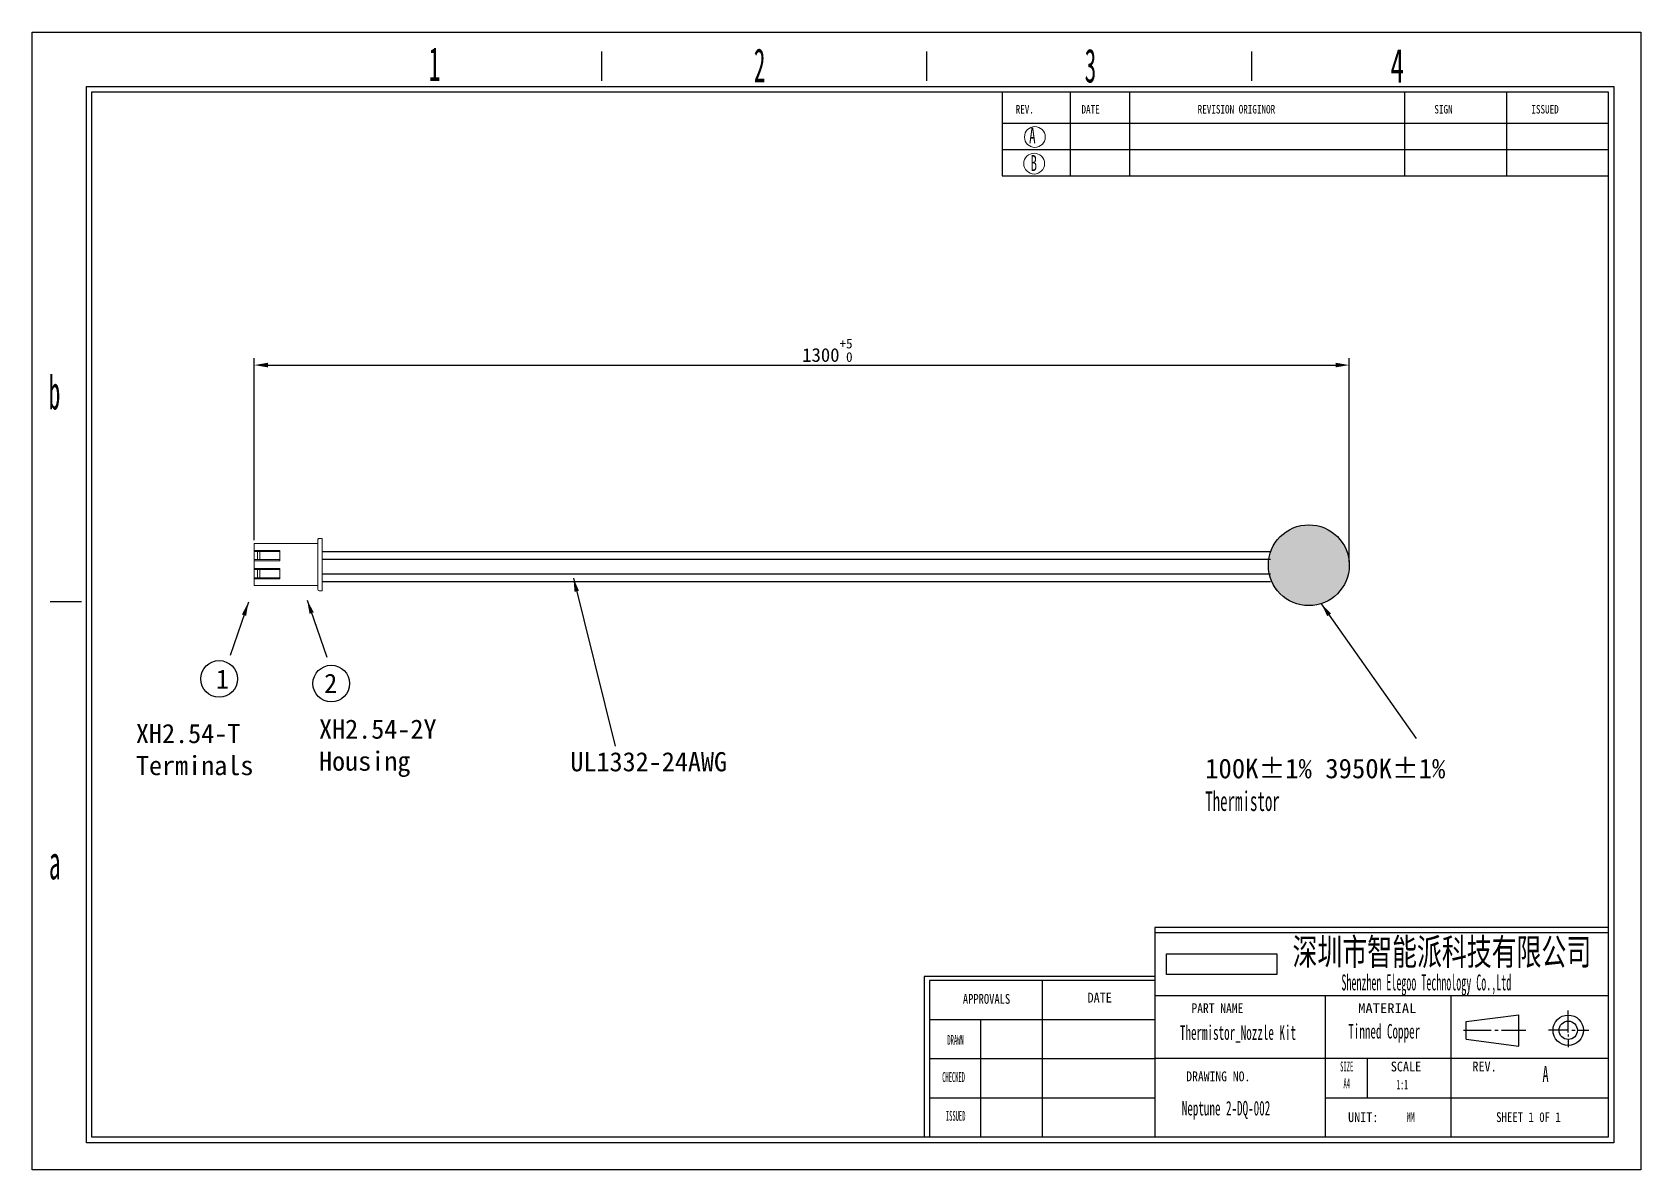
# Model space of a CAD drawing. Header units: millimetres. Extents: x 2 to 295, y 1 to 209.
import ezdxf

# ---------------------------------------------------------------- set-up
doc = ezdxf.new("R2010")
doc.units = ezdxf.units.MM
doc.header["$PDSIZE"] = -1
doc.layers.add('SLD-0', color=179, linetype='Continuous')
doc.styles.add('SLDTEXTSTYLE0', font='TXT', dxfattribs={"width": 0.56, "bigfont": 'bigfont'})
doc.styles.add('SLDTEXTSTYLE10', font='TXT', dxfattribs={"width": 0.862222})
doc.styles.add('SLDTEXTSTYLE11', font='TXT', dxfattribs={"width": 1.089})
doc.styles.add('SLDTEXTSTYLE13', font='TXT', dxfattribs={"width": 0.56})
doc.styles.add('SLDTEXTSTYLE14', font='TXT', dxfattribs={"width": 0.805625})
doc.styles.add('SLDTEXTSTYLE3', font='TXT', dxfattribs={"width": 0.484})
doc.styles.add('SLDTEXTSTYLE4', font='TXT', dxfattribs={"width": 0.40535})
doc.styles.add('SLDTEXTSTYLE5', font='TXT', dxfattribs={"width": 0.6})
doc.styles.add('SLDTEXTSTYLE6', font='TXT', dxfattribs={"width": 0.5025})
doc.styles.add('SLDTEXTSTYLE7', font='TXT', dxfattribs={"width": 0.9075})
doc.styles.add('SLDTEXTSTYLE8', font='TXT', dxfattribs={"width": 0.870455})
doc.styles.add('SLDTEXTSTYLE9', font='TXT', dxfattribs={"width": 0.7865})
doc.dimstyles.new('ISO-25', dxfattribs={"dimtxt": 2.5, "dimasz": 2.5, "dimexe": 1.25, "dimexo": 0.625, "dimtad": 1, "dimtxsty": 'Standard', "dimcen": 2.5, "dimadec": 0, "dimazin": 0, "dimtfac": 1, "dimtmove": 0, "dimatfit": 3, "dimfxl": 1, "dimarcsym": 0})
picture_1 = doc.add_image_def('image1.jpg', size_in_pixel=(1698, 321))

# ---------------------------------------------------------------- blocks, each defined once
blk = doc.blocks.new('*D6')
at = {"color": 0, "lineweight": -2}
for p, q in [((42.28, 116.07), (42.28, 149.24)), ((44.78, 147.99), (239.44, 147.99)), ((241.94, 112.13), (241.94, 149.24))]:
    blk.add_line(p, q, dxfattribs=at)
at = {"color": 0}
for points in [[(44.78, 148.41), (44.78, 147.57), (42.28, 147.99)], [(239.44, 148.41), (239.44, 147.57), (241.94, 147.99)]]:
    blk.add_solid(points, dxfattribs=at)
at = {"layer": 'Defpoints', "color": 0}
for p in [(241.94, 147.99), (42.28, 115.45), (241.94, 111.5)]:
    blk.add_point(p, dxfattribs=at)
at = {"color": 0, "insert": (146.8, 150.66), "char_height": 2.5, "attachment_point": 5}
blk.add_mtext('1300{\\H0.7x;\\S+5^  0;}', dxfattribs=at)

msp = doc.modelspace()

# ---------------------------------------------------------------- hatches: boundary and pattern name
h = msp.add_hatch(color=256)
h.set_gradient(color1=(255, 255, 255), one_color=1, tint=1)
edge = h.paths.add_edge_path()
edge.add_arc((234.573, 111.504), 7.367, 0, 360)

# ---------------------------------------------------------------- linework, layer by layer
at = {"color": 0}
for p, q in [((54.707, 114.031), (227.598, 114.031)), ((54.707, 112.631), (227.598, 112.631)), ((54.707, 109.943), (227.598, 109.943)), ((54.707, 108.543), (227.598, 108.543))]:
    msp.add_line(p, q, dxfattribs=at)
at = {"color": 179}
for p, q in [((174.782, 7.219), (174.782, 28.663)), ((165.394, 14.39), (206.505, 14.39))]:
    msp.add_line(p, q, dxfattribs=at)
at = {"color": 0, "lineweight": 0}
for points in [[(42.277, 115.446), (42.277, 109.021)], [(42.277, 115.446), (53.908, 115.446)], [(54.707, 116.377), (54.11, 116.377), (54.031, 116.359), (53.97, 116.315), (53.926, 116.254), (53.908, 116.175)], [(53.908, 116.175), (53.908, 109.021)], [(54.707, 116.377), (54.707, 109.021)], [(46.965, 114.209), (46.965, 112.321), (42.277, 112.321)], [(46.965, 114.209), (42.277, 114.209)], [(46.965, 114.007), (42.277, 114.007)], [(46.965, 112.523), (42.277, 112.523)], [(42.874, 114.007), (42.874, 112.523)], [(43.339, 114.007), (43.339, 112.523)], [(46.965, 110.908), (42.277, 110.908)], [(42.277, 109.021), (46.965, 109.021), (46.965, 110.908)], [(46.965, 110.706), (42.277, 110.706)], [(46.965, 109.223), (42.277, 109.223)], [(42.277, 109.021), (42.277, 107.783)], [(42.874, 110.706), (42.874, 109.223)], [(43.339, 110.706), (43.339, 109.223)], [(53.908, 109.021), (53.908, 107.054)], [(54.707, 109.021), (54.707, 106.852)], [(42.277, 107.783), (53.908, 107.783)], [(53.908, 107.054), (53.926, 106.975), (53.97, 106.914), (54.031, 106.87), (54.11, 106.852), (54.707, 106.852)]]:
    msp.add_lwpolyline(points, dxfattribs=at)
for centre, radius in [((234.573, 111.504), 7.367), ((35.899, 90.773), 3.347), ((56.349, 89.927), 3.347)]:
    msp.add_circle(centre, radius)
at = {"layer": 'SLD-0'}
for p, q in [((1.812, 208.674), (295.107, 208.674)), ((1.812, 1.294), (1.812, 208.674)), ((295.107, 208.674), (295.107, 1.294)), ((12.675, 7.219), (12.675, 197.811)), ((12.675, 197.811), (289.181, 197.811)), ((252.017, 197.811), (252.017, 182.514)), ((270.599, 197.811), (270.599, 182.514)), ((289.181, 197.811), (289.181, 7.219)), ((289.181, 7.219), (12.675, 7.219)), ((295.107, 1.294), (1.812, 1.294))]:
    msp.add_line(p, q, dxfattribs=at)
at = {"layer": 'SLD-0', "color": 6, "linetype": 'Continuous'}
for p, q in [((105.701, 199.786), (105.701, 205.169)), ((164.952, 199.786), (164.952, 205.169)), ((224.204, 199.786), (224.204, 205.169)), ((11.687, 6.231), (11.687, 198.799)), ((11.687, 198.799), (290.169, 198.799)), ((290.169, 198.799), (290.169, 6.231)), ((10.805, 104.853), (5.068, 104.853)), ((290.169, 6.231), (11.687, 6.231))]:
    msp.add_line(p, q, dxfattribs=at)
at = {"layer": 'SLD-0', "color": 179, "linetype": 'Continuous'}
for p, q in [((178.659, 197.811), (178.659, 182.514)), ((191.05, 197.811), (191.05, 182.514)), ((201.886, 197.811), (201.886, 182.514)), ((178.659, 192.074), (289.181, 192.074)), ((178.659, 187.294), (289.181, 187.294)), ((178.659, 182.514), (289.181, 182.514)), ((289.181, 45.462), (206.505, 45.462)), ((206.505, 45.462), (206.505, 7.219)), ((289.181, 44.506), (206.505, 44.506)), ((164.437, 36.531), (164.437, 7.219)), ((206.505, 36.531), (164.437, 36.531)), ((165.394, 35.811), (165.394, 7.219)), ((206.505, 35.811), (165.394, 35.811)), ((185.949, 35.811), (185.949, 7.219)), ((289.181, 33.033), (206.505, 33.033)), ((237.553, 33.033), (237.553, 7.219)), ((260.499, 7.219), (260.499, 33.033)), ((263.255, 28.354), (272.888, 29.538)), ((272.888, 23.846), (272.888, 29.538)), ((281.869, 26.35), (281.869, 30.316)), ((206.505, 28.663), (165.394, 28.663)), ((262.786, 26.733), (267.83, 26.733)), ((263.255, 25.106), (263.255, 28.354)), ((268.461, 26.733), (269.091, 26.733)), ((269.722, 26.733), (274.136, 26.733)), ((281.869, 26.733), (278.268, 26.733)), ((282.5, 26.733), (283.13, 26.733)), ((283.761, 26.733), (285.653, 26.733)), ((263.255, 25.106), (272.888, 23.846)), ((281.869, 25.966), (281.869, 25.583)), ((281.869, 25.2), (281.869, 23.667)), ((206.505, 21.515), (165.394, 21.515)), ((289.181, 21.56), (206.505, 21.56)), ((245.202, 21.56), (245.202, 14.39)), ((237.553, 14.39), (289.181, 14.39)), ((197.398, 7.219), (156.286, 7.219))]:
    msp.add_line(p, q, dxfattribs=at)
at = {"layer": 'SLD-0', "lineweight": 18}
for centre in [(184.622, 189.564), (184.499, 184.715)]:
    msp.add_circle(centre, 1.894, dxfattribs=at)
at = {"layer": 'SLD-0', "color": 179, "linetype": 'Continuous'}
for radius in [2.771, 1.669]:
    msp.add_circle((281.869, 26.733), radius, dxfattribs=at)

# ---------------------------------------------------------------- texts
at = {"attachment_point": 1}
for s, insert, char_height, width in [('1', (35.297, 92.49), 3.5, 2.53701), ('2', (55.052, 91.731), 3.5, 3.71983), ('{\\fSimSun|b0|i0|c134|p2;XH2.54-T\\PTerminals}', (20.723, 82.577), 3.5, 33.72108), ('{\\fSimSun|b0|i0|c134|p2;XH2.54-2Y\\PHousing}', (54.108, 83.383), 3.5, 32.76692), ('UL1332-24AWG', (99.934, 77.434), 3.5, 31.17625), ('100K±1% 3950K±1% \\P{\\W0.56;\\C0;Thermistor}', (215.667, 76.245), 3.57739, 78.21971)]:
    msp.add_mtext(s, dxfattribs=dict(at, insert=insert, char_height=char_height, width=width))
at = {"layer": 'SLD-0'}
for s, insert, char_height, attachment_point, style in [('1', (74.111, 205.971), 6.172, 1, 'SLDTEXTSTYLE6'), ('2', (133.388, 205.728), 6.172, 1, 'SLDTEXTSTYLE6'), ('3', (193.707, 205.666), 6.172, 1, 'SLDTEXTSTYLE6'), ('4', (249.441, 205.659), 6.172, 1, 'SLDTEXTSTYLE5'), ('A', (183.578, 191.286), 2.903, 1, 'SLDTEXTSTYLE5'), ('B', (183.832, 186.271), 2.903, 1, 'SLDTEXTSTYLE5'), ('b', (4.835, 146.092), 6.172, 1, 'SLDTEXTSTYLE6'), ('a', (4.88, 60.423), 6.172, 1, 'SLDTEXTSTYLE6'), ('{\\fSimSun|b0|i0|c134|p2;\\W0.689;深圳市智能派科技有限公司}', (258.834, 43.451), 4.82808, 2, 'SLDTEXTSTYLE11'), ('A', (277.178, 20.219), 2.91, 1, 'SLDTEXTSTYLE13')]:
    msp.add_mtext(s, dxfattribs=dict(at, insert=insert, char_height=char_height, attachment_point=attachment_point, style=style))
at = {"layer": 'SLD-0', "color": 179}
for s, insert, char_height, attachment_point, style in [('REV.', (181.129, 195.4), 1.5536, 1, 'SLDTEXTSTYLE9'), ('DATE', (193.126, 195.4), 1.5536, 1, 'SLDTEXTSTYLE9'), ('REVISION ORIGINOR', (214.308, 195.4), 1.55363, 1, 'SLDTEXTSTYLE9'), ('SIGN', (257.466, 195.4), 1.5536, 1, 'SLDTEXTSTYLE9'), ('ISSUED', (275.148, 195.4), 1.5536, 1, 'SLDTEXTSTYLE9'), ('{\\W0.46;Shenzhen Elegoo Technology Co.,Ltd}', (255.998, 36.914), 2.91042, 2, 'SLDTEXTSTYLE13'), ('APPROVALS', (175.815, 33.347), 1.7927, 2, 'SLDTEXTSTYLE9'), ('DATE', (196.449, 33.577), 1.7927, 2, 'SLDTEXTSTYLE7'), ('PART NAME', (217.905, 31.645), 1.7927, 2, 'SLDTEXTSTYLE10'), ('MATERIAL', (248.88, 31.645), 1.7927, 2, 'SLDTEXTSTYLE11'), ('DRAWN', (170.162, 25.873), 1.7927, 2, 'SLDTEXTSTYLE4'), ('SIZE', (241.479, 21.022), 1.7927, 2, 'SLDTEXTSTYLE4'), ('SCALE', (252.289, 21.022), 1.7927, 2, 'SLDTEXTSTYLE7'), ('REV.', (266.61, 21.022), 1.7927, 2, 'SLDTEXTSTYLE7'), ('CHECKED', (169.803, 19.105), 1.7927, 2, 'SLDTEXTSTYLE4'), ('DRAWING NO.', (218.07, 19.229), 1.79265, 2, 'SLDTEXTSTYLE8'), ('A4', (241.49, 17.953), 1.7927, 2, 'SLDTEXTSTYLE4'), ('1:1', (251.596, 17.745), 1.7927, 2, 'SLDTEXTSTYLE3'), ('ISSUED', (170.188, 12.025), 1.7927, 2, 'SLDTEXTSTYLE4'), ('UNIT:', (244.499, 11.791), 1.7927, 2, 'SLDTEXTSTYLE7'), ('MM', (253.161, 11.791), 1.7927, 2, 'SLDTEXTSTYLE3'), ('SHEET 1 0F 1', (274.62, 11.791), 1.79265, 2, 'SLDTEXTSTYLE14')]:
    msp.add_mtext(s, dxfattribs=dict(at, insert=insert, char_height=char_height, attachment_point=attachment_point, style=style))
at = {"layer": 'SLD-0', "color": 0, "char_height": 2.64583, "attachment_point": 2, "style": 'SLDTEXTSTYLE0'}
for s, insert in [('{\\fSimSun|b0|i0|c134|p2;Thermistor_Nozzle Kit}', (221.654, 27.632)), ('{\\fSimSun|b0|i0|c134|p2;\\W0.56;Tinned Copper}', (248.32, 27.875)), ('{\\fSimSun|b0|i0|c134|p2;Neptune 2-DQ-002}', (219.475, 13.851))]:
    msp.add_mtext(s, dxfattribs=dict(at, insert=insert))

# ---------------------------------------------------------------- dimensions: what is measured, and where the dimension line sits
dim = msp.add_linear_dim(base=(241.94, 147.991), p1=(42.277, 115.446), p2=(241.94, 111.504), text='1300{\\H0.7x;\\S+5^  0;}', dimstyle='ISO-25')
dim.commit()
dim.dimension.update_dxf_attribs({"geometry": '*D6', "text_midpoint": (146.801, 147.991), "dimtype": 160})

# ---------------------------------------------------------------- pictures from other files: only their frames are drawn
image = msp.add_image(picture_1, insert=(208.638, 36.891), size_in_units=(20.09, 3.798))
image.dxf.flags = 7

# ---------------------------------------------------------------- leaders
for points in [[(100.494, 109.176), (108.13, 78.533)], [(41.244, 104.766), (37.909, 95.022)], [(51.949, 105.151), (55.555, 94.726)], [(236.839, 104.494), (254.162, 79.895)]]:
    msp.add_leader(points, dimstyle='ISO-25', override={"dimgap": 0.625, "dimtad": 0})

doc.saveas('drawing.dxf')
